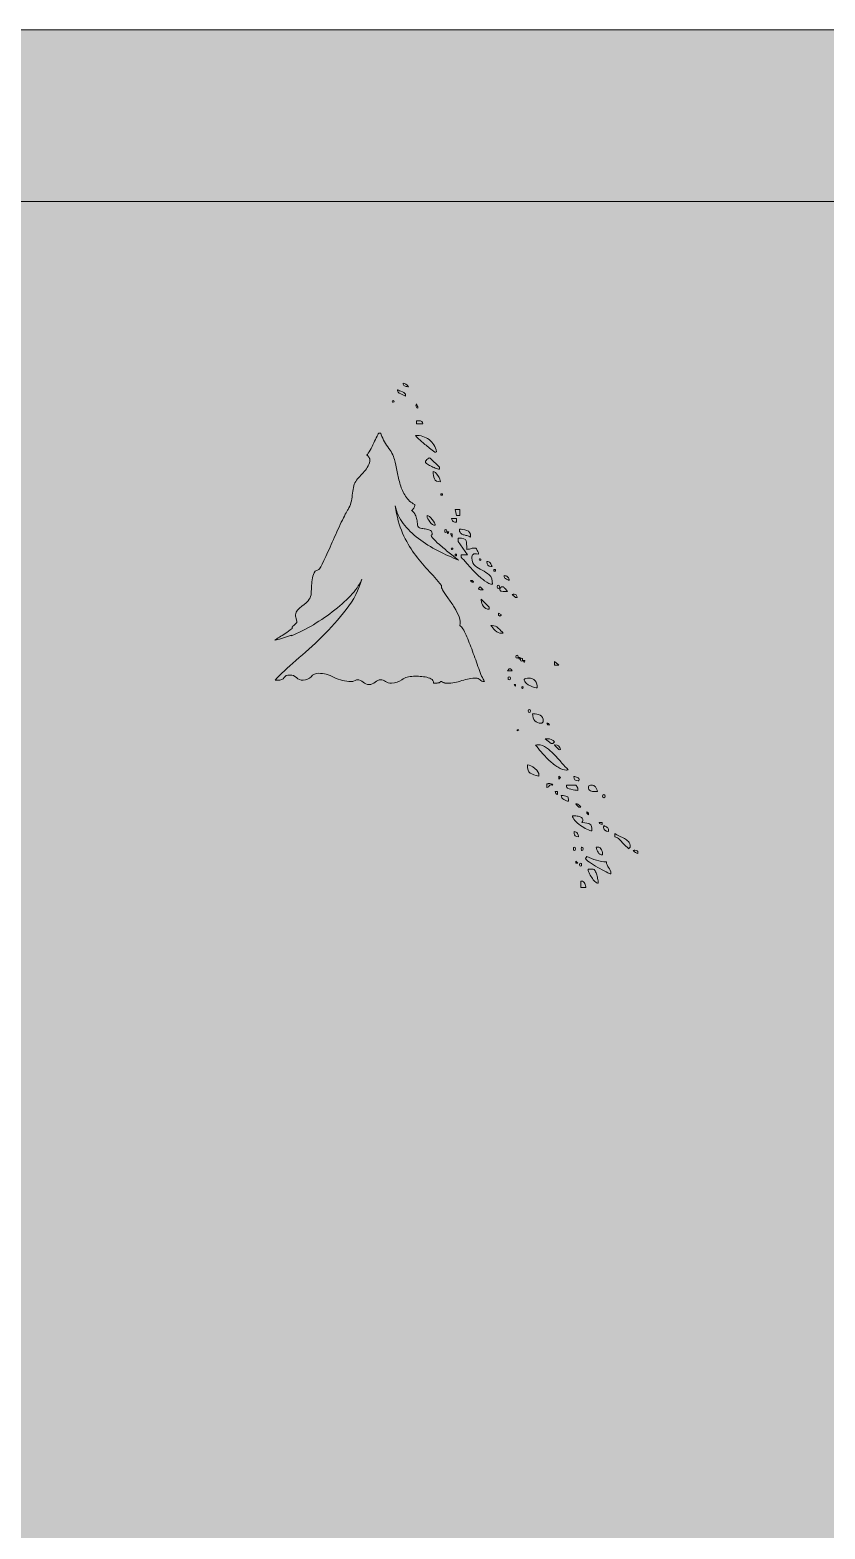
# Model space of a CAD drawing. Extents: x 885 to 2116, y -2379 to -620.
# Drawn here: x 1047.5 to 1210.2, y -926.8 to -620.2 of the extents above; entities that cross this region are included whole.
import ezdxf

# ---------------------------------------------------------------- set-up
doc = ezdxf.new("R2010")
doc.units = 0
doc.header["$MEASUREMENT"] = 0
doc.layers.add('Layer 1', color=7, linetype='Continuous')

# ---------------------------------------------------------------- blocks, each defined once
blk = doc.blocks.new('block 4')
at = {"layer": 'Layer 1', "true_color": 0x2e3543}
h = blk.add_hatch(color=159, dxfattribs=at)
h.dxf.hatch_style = 2
h.paths.add_polyline_path([(2116.11, -2379.24), (884.79, -2379.24), (884.79, -620.21), (2116.11, -620.21)])
at = {"layer": 'Layer 1', "lineweight": 0}
blk.add_lwpolyline([(2116.11, -2379.24), (884.79, -2379.24), (884.79, -620.21), (2116.11, -620.21), (2116.11, -2379.24)], dxfattribs=at)
blk = doc.blocks.new('block 3')
at = {"layer": 'Layer 1'}
blk.add_blockref('block 4', (0, 0), dxfattribs=at)
blk = doc.blocks.new('block 5')
at = {"layer": 'Layer 1', "lineweight": 0}
for points in [[(1131.57, -715.35), (1131.57, -715.09), (1131.92, -715.09), (1131.92, -715.35), (1131.57, -715.35)], [(1135.44, -719.49), (1134.74, -719.49), (1134.47, -718.26), (1135.44, -718.26), (1135.44, -719.49)], [(1133.86, -723.28), (1133.86, -723.98), (1133.5, -723.28), (1133.86, -723.28)], [(1134.74, -727.41), (1134.74, -727.76), (1134.47, -727.76), (1134.47, -727.41), (1134.74, -727.41)], [(1142.39, -730.93), (1142.39, -730.58), (1142.75, -730.58), (1142.75, -730.93), (1142.39, -730.93)], [(1146.8, -754.08), (1146.8, -754.43), (1146.53, -754.08), (1146.8, -754.08)], [(1147.5, -763.32), (1147.15, -763.59), (1147.15, -763.32), (1147.5, -763.32)], [(1156.04, -773.09), (1155.68, -773.44), (1155.68, -772.83), (1156.04, -773.09)], [(1159.56, -790.61), (1159.21, -790.61), (1159.21, -790.25), (1159.56, -790.61)]]:
    blk.add_lwpolyline(points, dxfattribs=at)
for points, knots in [([(2085.86, -929.01), (2085.63, -928.87), (2085.41, -928.75), (2085.18, -928.61), (2085.18, -928.61), (2085.18, -716.49), (2085.18, -716.49), (2085.18, -682.75), (2057.73, -655.31), (2024, -655.31), (2024, -655.31), (976.9, -655.31), (976.9, -655.31), (943.16, -655.31), (915.72, -682.75), (915.72, -716.49), (915.72, -716.49), (915.72, -928.61), (915.72, -928.61), (915.49, -928.75), (915.27, -928.87), (915.04, -929.01), (915.04, -929.01), (915.28, -929.05), (915.72, -929.14), (915.72, -929.14), (915.72, -2282.96), (915.72, -2282.96), (915.72, -2316.7), (943.16, -2344.14), (976.9, -2344.14), (976.9, -2344.14), (2024, -2344.14), (2024, -2344.14), (2057.73, -2344.14), (2085.18, -2316.7), (2085.18, -2282.96), (2085.18, -2282.96), (2085.18, -929.14), (2085.18, -929.14), (2085.62, -929.05), (2085.86, -929.01), (2085.86, -929.01)], [0, 0, 0, 0, 1, 1, 1, 2, 2, 2, 3, 3, 3, 4, 4, 4, 5, 5, 5, 6, 6, 6, 7, 7, 7, 8, 8, 8, 9, 9, 9, 10, 10, 10, 11, 11, 11, 12, 12, 12, 13, 13, 13, 14, 14, 14, 14]), ([(1123.82, -692.47), (1124.23, -692.47), (1124.61, -692.7), (1124.97, -693.17), (1124.97, -693.17), (1124.79, -693.17), (1124.79, -693.17), (1124.56, -693.17), (1124.34, -693.11), (1124.13, -693), (1123.93, -692.88), (1123.82, -692.7), (1123.82, -692.47)], [0, 0, 0, 0, 1, 1, 1, 2, 2, 2, 3, 3, 3, 4, 4, 4, 4]), ([(1121.62, -696.21), (1121.62, -696.06), (1121.68, -695.99), (1121.8, -695.99), (1122.03, -696.11), (1122.03, -696.22), (1121.8, -696.34), (1121.68, -696.4), (1121.62, -696.35), (1121.62, -696.21)], [0, 0, 0, 0, 1, 1, 1, 2, 2, 2, 3, 3, 3, 3]), ([(1124.35, -694.93), (1124.35, -694.93), (1124.35, -695.11), (1124.35, -695.11), (1124.12, -694.99), (1123.78, -694.83), (1123.34, -694.63), (1122.9, -694.42), (1122.68, -694.2), (1122.68, -693.96), (1122.68, -693.96), (1122.68, -693.87), (1122.68, -693.87), (1122.68, -693.82), (1122.71, -693.79), (1122.77, -693.79), (1122.94, -693.91), (1123.25, -694.05), (1123.69, -694.23), (1124.13, -694.4), (1124.35, -694.64), (1124.35, -694.93)], [0, 0, 0, 0, 1, 1, 1, 2, 2, 2, 3, 3, 3, 4, 4, 4, 5, 5, 5, 6, 6, 6, 7, 7, 7, 7]), ([(1126.82, -697.57), (1126.58, -697.51), (1126.46, -697.31), (1126.46, -696.96), (1126.46, -696.96), (1126.55, -696.69), (1126.55, -696.69), (1126.55, -696.75), (1126.6, -696.85), (1126.68, -697), (1126.77, -697.15), (1126.82, -697.25), (1126.82, -697.31), (1126.82, -697.31), (1126.82, -697.57), (1126.82, -697.57)], [0, 0, 0, 0, 1, 1, 1, 2, 2, 2, 3, 3, 3, 4, 4, 4, 5, 5, 5, 5]), ([(1126.55, -700.74), (1126.55, -700.74), (1126.55, -700.12), (1126.55, -700.12), (1126.55, -700.12), (1126.99, -700.12), (1126.99, -700.12), (1127.58, -700.12), (1127.87, -700.33), (1127.87, -700.74), (1127.87, -700.74), (1126.55, -700.74), (1126.55, -700.74)], [0, 0, 0, 0, 1, 1, 1, 2, 2, 2, 3, 3, 3, 4, 4, 4, 4]), ([(1133.28, -727.15), (1134.02, -727.73), (1134.65, -728.23), (1135.18, -728.64), (1133.83, -728.11), (1132.43, -727.48), (1131, -726.75), (1129.56, -726.02), (1128.22, -725.18), (1126.99, -724.24), (1125.76, -723.3), (1124.72, -722.28), (1123.87, -721.16), (1123.01, -720.05), (1122.47, -718.84), (1122.24, -717.55), (1122.53, -719.72), (1123.03, -721.59), (1123.73, -723.14), (1124.44, -724.7), (1125.23, -726.08), (1126.11, -727.28), (1126.99, -728.48), (1127.91, -729.6), (1128.88, -730.62), (1129.85, -731.65), (1130.78, -732.72), (1131.66, -733.84), (1131.66, -734.19), (1131.74, -734.48), (1131.92, -734.71), (1132.15, -735.19), (1132.51, -735.73), (1132.98, -736.34), (1133.45, -736.96), (1133.88, -737.61), (1134.3, -738.28), (1134.71, -738.95), (1135.05, -739.62), (1135.31, -740.26), (1135.57, -740.91), (1135.62, -741.49), (1135.44, -742.02), (1135.85, -742.32), (1136.28, -742.96), (1136.72, -743.96), (1137.16, -744.95), (1137.6, -746.05), (1138.04, -747.26), (1138.48, -748.46), (1138.9, -749.65), (1139.31, -750.82), (1139.72, -752), (1140.11, -752.88), (1140.46, -753.46), (1140.46, -753.46), (1140.37, -753.46), (1140.37, -753.46), (1140.08, -753.46), (1139.81, -753.35), (1139.58, -753.11), (1139.34, -752.88), (1139.08, -752.76), (1138.79, -752.76), (1137.85, -752.76), (1136.88, -752.94), (1135.88, -753.29), (1134.88, -753.64), (1133.88, -753.81), (1132.89, -753.81), (1132.89, -753.81), (1132.54, -753.81), (1132.54, -753.81), (1132.42, -753.81), (1132.33, -753.79), (1132.27, -753.73), (1132.21, -753.73), (1132.1, -753.68), (1131.92, -753.6), (1131.74, -753.51), (1131.63, -753.46), (1131.57, -753.46), (1131.51, -753.52), (1131.42, -753.58), (1131.3, -753.64), (1131.24, -753.7), (1131.16, -753.73), (1131.04, -753.73), (1131.04, -753.73), (1130.95, -753.73), (1130.95, -753.73), (1130.89, -753.79), (1130.76, -753.81), (1130.56, -753.81), (1130.35, -753.81), (1130.19, -753.81), (1130.07, -753.81), (1130.07, -753.41), (1129.89, -753.11), (1129.54, -752.94), (1129.19, -752.76), (1128.8, -752.63), (1128.36, -752.54), (1127.91, -752.45), (1127.46, -752.41), (1126.99, -752.41), (1126.52, -752.41), (1126.17, -752.41), (1125.94, -752.41), (1125, -752.41), (1124.22, -752.64), (1123.6, -753.11), (1122.99, -753.58), (1122.27, -753.81), (1121.44, -753.81), (1120.98, -753.81), (1120.58, -753.7), (1120.26, -753.46), (1119.94, -753.23), (1119.6, -753.11), (1119.25, -753.11), (1118.83, -753.11), (1118.45, -753.27), (1118.1, -753.6), (1117.75, -753.92), (1117.34, -754.08), (1116.87, -754.08), (1116.4, -754.08), (1115.99, -753.92), (1115.64, -753.6), (1115.28, -753.27), (1114.9, -753.11), (1114.49, -753.11), (1114.43, -753.11), (1114.27, -753.17), (1114.01, -753.29), (1113.74, -753.41), (1113.58, -753.46), (1113.52, -753.46), (1113.52, -753.46), (1113.17, -753.46), (1113.17, -753.46), (1112, -753.46), (1110.85, -753.19), (1109.74, -752.63), (1108.62, -752.07), (1107.57, -751.79), (1106.57, -751.79), (1105.92, -751.79), (1105.4, -752.03), (1104.99, -752.5), (1104.58, -752.96), (1104.05, -753.2), (1103.4, -753.2), (1102.82, -753.2), (1102.35, -753.02), (1101.99, -752.67), (1101.64, -752.32), (1101.2, -752.14), (1100.67, -752.14), (1100.09, -752.14), (1099.69, -752.32), (1099.49, -752.67), (1099.28, -753.02), (1098.83, -753.2), (1098.12, -753.2), (1098.12, -753.2), (1097.68, -753.2), (1097.68, -753.2), (1098.74, -751.97), (1100.15, -750.62), (1101.91, -749.15), (1103.67, -747.68), (1105.44, -746.07), (1107.23, -744.31), (1109.02, -742.55), (1110.68, -740.69), (1112.2, -738.72), (1113.73, -736.76), (1114.79, -734.69), (1115.37, -732.52), (1115.08, -733.4), (1114.43, -734.39), (1113.44, -735.51), (1112.44, -736.62), (1111.25, -737.72), (1109.87, -738.81), (1108.49, -739.9), (1107.03, -740.91), (1105.47, -741.85), (1103.92, -742.78), (1102.4, -743.55), (1100.94, -744.13), (1100.94, -744.13), (1101.03, -743.96), (1101.03, -743.96), (1101.03, -743.96), (1098.56, -744.84), (1098.56, -744.84), (1098.56, -744.84), (1097.59, -745.01), (1097.59, -745.01), (1097.83, -744.84), (1098.13, -744.63), (1098.52, -744.4), (1098.9, -744.16), (1099.29, -743.91), (1099.71, -743.65), (1100.11, -743.38), (1100.59, -743.05), (1101.11, -742.64), (1101.11, -742.64), (1101.11, -742.37), (1101.11, -742.37), (1101.17, -742.26), (1101.35, -742.08), (1101.64, -741.85), (1101.94, -741.61), (1102.08, -741.47), (1102.08, -741.41), (1102.14, -741.29), (1102.1, -741.03), (1101.95, -740.61), (1101.8, -740.2), (1101.76, -739.94), (1101.82, -739.82), (1101.94, -739.12), (1102.36, -738.53), (1103.09, -738.06), (1103.83, -737.59), (1104.34, -737.12), (1104.64, -736.65), (1104.87, -736.3), (1105, -735.87), (1105.03, -735.38), (1105.06, -734.88), (1105.09, -734.37), (1105.12, -733.84), (1105.15, -733.31), (1105.21, -732.8), (1105.29, -732.29), (1105.38, -731.8), (1105.57, -731.34), (1105.87, -730.93), (1105.87, -730.93), (1106.57, -730.58), (1106.57, -730.58), (1106.75, -730.46), (1107.1, -729.85), (1107.63, -728.73), (1108.16, -727.62), (1108.73, -726.35), (1109.34, -724.95), (1109.96, -723.54), (1110.58, -722.19), (1111.19, -720.9), (1111.81, -719.61), (1112.26, -718.73), (1112.56, -718.26), (1112.85, -717.85), (1113.05, -717.39), (1113.17, -716.89), (1113.29, -716.39), (1113.38, -715.88), (1113.44, -715.35), (1113.49, -714.82), (1113.57, -714.31), (1113.66, -713.81), (1113.74, -713.31), (1113.91, -712.89), (1114.14, -712.53), (1114.37, -712.19), (1114.65, -711.85), (1114.98, -711.52), (1115.3, -711.2), (1115.61, -710.86), (1115.9, -710.51), (1116.19, -710.16), (1116.46, -709.78), (1116.69, -709.37), (1116.93, -708.96), (1117.04, -708.52), (1117.04, -708.05), (1117.04, -707.93), (1116.96, -707.75), (1116.78, -707.52), (1116.61, -707.29), (1116.46, -707.17), (1116.34, -707.17), (1116.58, -706.99), (1116.82, -706.65), (1117.09, -706.15), (1117.35, -705.66), (1117.6, -705.16), (1117.84, -704.66), (1118.07, -704.16), (1118.29, -703.7), (1118.5, -703.29), (1118.7, -702.88), (1118.83, -702.68), (1118.89, -702.68), (1118.89, -702.68), (1119.25, -702.68), (1119.25, -702.68), (1119.54, -703.62), (1120.02, -704.54), (1120.7, -705.45), (1121.37, -706.36), (1121.83, -707.23), (1122.06, -708.05), (1122.24, -708.81), (1122.41, -709.65), (1122.59, -710.55), (1122.77, -711.47), (1122.99, -712.35), (1123.25, -713.2), (1123.51, -714.05), (1123.88, -714.84), (1124.35, -715.57), (1124.82, -716.3), (1125.44, -716.88), (1126.2, -717.29), (1126.2, -717.29), (1126.2, -717.47), (1126.2, -717.47), (1126.2, -717.64), (1126.14, -717.83), (1126.02, -718.04), (1125.9, -718.24), (1125.76, -718.4), (1125.58, -718.52), (1125.82, -718.64), (1126.02, -718.84), (1126.2, -719.14), (1126.37, -719.43), (1126.51, -719.75), (1126.6, -720.1), (1126.68, -720.46), (1126.74, -720.79), (1126.77, -721.12), (1126.8, -721.44), (1126.82, -721.63), (1126.82, -721.69), (1127.05, -721.98), (1127.33, -722.15), (1127.65, -722.17), (1127.97, -722.2), (1128.3, -722.25), (1128.62, -722.3), (1128.94, -722.36), (1129.22, -722.47), (1129.46, -722.61), (1129.69, -722.76), (1129.81, -723.04), (1129.81, -723.45), (1129.51, -723.45), (1129.53, -723.66), (1129.85, -724.07), (1130.17, -724.48), (1130.64, -724.95), (1131.26, -725.47), (1131.88, -726), (1132.55, -726.56), (1133.28, -727.15)], [0, 0, 0, 0, 1, 1, 1, 2, 2, 2, 3, 3, 3, 4, 4, 4, 5, 5, 5, 6, 6, 6, 7, 7, 7, 8, 8, 8, 9, 9, 9, 10, 10, 10, 11, 11, 11, 12, 12, 12, 13, 13, 13, 14, 14, 14, 15, 15, 15, 16, 16, 16, 17, 17, 17, 18, 18, 18, 19, 19, 19, 20, 20, 20, 21, 21, 21, 22, 22, 22, 23, 23, 23, 24, 24, 24, 25, 25, 25, 26, 26, 26, 27, 27, 27, 28, 28, 28, 29, 29, 29, 30, 30, 30, 31, 31, 31, 32, 32, 32, 33, 33, 33, 34, 34, 34, 35, 35, 35, 36, 36, 36, 37, 37, 37, 38, 38, 38, 39, 39, 39, 40, 40, 40, 41, 41, 41, 42, 42, 42, 43, 43, 43, 44, 44, 44, 45, 45, 45, 46, 46, 46, 47, 47, 47, 48, 48, 48, 49, 49, 49, 50, 50, 50, 51, 51, 51, 52, 52, 52, 53, 53, 53, 54, 54, 54, 55, 55, 55, 56, 56, 56, 57, 57, 57, 58, 58, 58, 59, 59, 59, 60, 60, 60, 61, 61, 61, 62, 62, 62, 63, 63, 63, 64, 64, 64, 65, 65, 65, 66, 66, 66, 67, 67, 67, 68, 68, 68, 69, 69, 69, 70, 70, 70, 71, 71, 71, 72, 72, 72, 73, 73, 73, 74, 74, 74, 75, 75, 75, 76, 76, 76, 77, 77, 77, 78, 78, 78, 79, 79, 79, 80, 80, 80, 81, 81, 81, 82, 82, 82, 83, 83, 83, 84, 84, 84, 85, 85, 85, 86, 86, 86, 87, 87, 87, 88, 88, 88, 89, 89, 89, 90, 90, 90, 91, 91, 91, 92, 92, 92, 93, 93, 93, 94, 94, 94, 95, 95, 95, 96, 96, 96, 97, 97, 97, 98, 98, 98, 99, 99, 99, 100, 100, 100, 101, 101, 101, 102, 102, 102, 103, 103, 103, 104, 104, 104, 105, 105, 105, 106, 106, 106, 107, 107, 107, 108, 108, 108, 109, 109, 109, 110, 110, 110, 111, 111, 111, 112, 112, 112, 113, 113, 113, 114, 114, 114, 115, 115, 115, 116, 116, 116, 117, 117, 117, 118, 118, 118, 119, 119, 119, 120, 120, 120, 121, 121, 121, 121]), ([(1130.34, -706.55), (1129.57, -705.97), (1128.9, -705.44), (1128.31, -704.97), (1127.84, -704.56), (1127.4, -704.17), (1126.99, -703.82), (1126.58, -703.47), (1126.37, -703.24), (1126.37, -703.12), (1127.43, -703.12), (1128.36, -703.41), (1129.15, -704), (1129.94, -704.59), (1130.45, -705.41), (1130.69, -706.46), (1130.63, -706.52), (1130.51, -706.55), (1130.34, -706.55)], [0, 0, 0, 0, 1, 1, 1, 2, 2, 2, 3, 3, 3, 4, 4, 4, 5, 5, 5, 6, 6, 6, 6]), ([(1131.3, -710.07), (1131.19, -710.07), (1130.97, -710.01), (1130.64, -709.9), (1130.32, -709.78), (1130, -709.65), (1129.68, -709.5), (1129.35, -709.35), (1129.06, -709.19), (1128.8, -709.01), (1128.53, -708.84), (1128.4, -708.69), (1128.4, -708.58), (1128.4, -708.58), (1128.4, -708.4), (1128.4, -708.4), (1128.46, -708.34), (1128.56, -708.24), (1128.71, -708.09), (1128.85, -707.94), (1128.99, -707.84), (1129.1, -707.78), (1129.1, -707.78), (1129.19, -707.69), (1129.19, -707.69), (1129.19, -707.69), (1129.37, -707.78), (1129.37, -707.78), (1129.37, -707.78), (1131.3, -709.63), (1131.3, -709.63), (1131.3, -709.63), (1131.3, -710.07), (1131.3, -710.07)], [0, 0, 0, 0, 1, 1, 1, 2, 2, 2, 3, 3, 3, 4, 4, 4, 5, 5, 5, 6, 6, 6, 7, 7, 7, 8, 8, 8, 9, 9, 9, 10, 10, 10, 11, 11, 11, 11]), ([(1130.25, -712.01), (1130.07, -711.6), (1129.98, -711.1), (1129.98, -710.51), (1130.28, -710.51), (1130.6, -710.79), (1130.95, -711.35), (1131.3, -711.91), (1131.48, -712.33), (1131.48, -712.62), (1130.83, -712.62), (1130.42, -712.42), (1130.25, -712.01)], [0, 0, 0, 0, 1, 1, 1, 2, 2, 2, 3, 3, 3, 4, 4, 4, 4]), ([(1128.75, -719.67), (1128.75, -719.67), (1128.75, -719.49), (1128.75, -719.49), (1129.05, -719.55), (1129.4, -719.83), (1129.81, -720.33), (1130.22, -720.82), (1130.42, -721.22), (1130.42, -721.51), (1130.07, -721.51), (1129.7, -721.28), (1129.32, -720.81), (1128.94, -720.34), (1128.75, -719.96), (1128.75, -719.67)], [0, 0, 0, 0, 1, 1, 1, 2, 2, 2, 3, 3, 3, 4, 4, 4, 5, 5, 5, 5]), ([(1134.74, -720.1), (1134.74, -720.1), (1134.74, -720.9), (1134.74, -720.9), (1134.5, -720.9), (1134.28, -720.84), (1134.08, -720.72), (1133.87, -720.6), (1133.77, -720.4), (1133.77, -720.1), (1133.77, -720.1), (1134.74, -720.1), (1134.74, -720.1)], [0, 0, 0, 0, 1, 1, 1, 2, 2, 2, 3, 3, 3, 4, 4, 4, 4]), ([(1132.36, -722.7), (1132.36, -722.5), (1132.42, -722.39), (1132.54, -722.39), (1132.71, -722.39), (1132.8, -722.5), (1132.8, -722.7), (1132.8, -722.91), (1132.71, -723.01), (1132.54, -723.01), (1132.42, -723.01), (1132.36, -722.91), (1132.36, -722.7)], [0, 0, 0, 0, 1, 1, 1, 2, 2, 2, 3, 3, 3, 4, 4, 4, 4]), ([(1132.89, -723.01), (1132.83, -722.89), (1132.87, -722.83), (1133.02, -722.83), (1133.17, -722.83), (1133.21, -722.89), (1133.15, -723.01), (1133.15, -723.13), (1133.11, -723.19), (1133.02, -723.19), (1132.93, -723.19), (1132.89, -723.13), (1132.89, -723.01)], [0, 0, 0, 0, 1, 1, 1, 2, 2, 2, 3, 3, 3, 4, 4, 4, 4]), ([(1137.64, -723.98), (1137.41, -723.8), (1137.16, -723.68), (1136.89, -723.62), (1136.63, -723.57), (1136.38, -723.51), (1136.15, -723.45), (1135.91, -723.39), (1135.72, -723.28), (1135.57, -723.1), (1135.43, -722.92), (1135.35, -722.66), (1135.35, -722.3), (1135.82, -722.3), (1136.32, -722.39), (1136.85, -722.57), (1137.38, -722.75), (1137.64, -723.15), (1137.64, -723.8), (1137.64, -723.8), (1137.64, -723.98), (1137.64, -723.98)], [0, 0, 0, 0, 1, 1, 1, 2, 2, 2, 3, 3, 3, 4, 4, 4, 5, 5, 5, 6, 6, 6, 7, 7, 7, 7]), ([(1134.03, -726.31), (1134.03, -726.4), (1133.97, -726.44), (1133.86, -726.44), (1133.74, -726.5), (1133.68, -726.46), (1133.68, -726.31), (1133.68, -726.16), (1133.74, -726.12), (1133.86, -726.18), (1133.97, -726.18), (1134.03, -726.22), (1134.03, -726.31)], [0, 0, 0, 0, 1, 1, 1, 2, 2, 2, 3, 3, 3, 4, 4, 4, 4]), ([(1138.57, -729.83), (1139, -730.15), (1139.49, -730.45), (1140.02, -730.71), (1140.55, -730.98), (1141.03, -731.3), (1141.47, -731.68), (1141.91, -732.06), (1142.13, -732.69), (1142.13, -733.57), (1141.66, -733.57), (1141.12, -733.34), (1140.5, -732.87), (1139.89, -732.4), (1139.27, -731.85), (1138.65, -731.24), (1138.04, -730.62), (1137.46, -730.01), (1136.94, -729.39), (1136.41, -728.77), (1136, -728.32), (1135.7, -728.03), (1135.7, -728.03), (1135.7, -727.59), (1135.7, -727.59), (1135.7, -727.59), (1137.03, -727.59), (1137.03, -727.59), (1137.03, -727.59), (1135.09, -724.86), (1135.09, -724.86), (1135.09, -724.86), (1135.09, -724.15), (1135.09, -724.15), (1136.09, -724.15), (1136.63, -724.33), (1136.72, -724.68), (1136.8, -725.04), (1136.85, -725.62), (1136.85, -726.44), (1137.14, -726.44), (1137.39, -726.4), (1137.6, -726.31), (1137.8, -726.22), (1138.05, -726.18), (1138.35, -726.18), (1138.64, -726.18), (1138.81, -726.24), (1138.87, -726.35), (1138.93, -726.47), (1139.05, -726.74), (1139.23, -727.15), (1139.23, -727.15), (1139.23, -727.41), (1139.23, -727.41), (1138.7, -727.29), (1138.35, -727.31), (1138.17, -727.46), (1137.99, -727.6), (1137.91, -727.85), (1137.91, -728.2), (1137.91, -728.96), (1138.12, -729.51), (1138.57, -729.83)], [0, 0, 0, 0, 1, 1, 1, 2, 2, 2, 3, 3, 3, 4, 4, 4, 5, 5, 5, 6, 6, 6, 7, 7, 7, 8, 8, 8, 9, 9, 9, 10, 10, 10, 11, 11, 11, 12, 12, 12, 13, 13, 13, 14, 14, 14, 15, 15, 15, 16, 16, 16, 17, 17, 17, 18, 18, 18, 19, 19, 19, 20, 20, 20, 21, 21, 21, 21]), ([(1139.4, -728.51), (1139.4, -728.36), (1139.46, -728.32), (1139.58, -728.38), (1139.81, -728.5), (1139.81, -728.62), (1139.58, -728.73), (1139.46, -728.73), (1139.4, -728.66), (1139.4, -728.51)], [0, 0, 0, 0, 1, 1, 1, 2, 2, 2, 3, 3, 3, 3]), ([(1140.98, -728.91), (1141.28, -728.91), (1141.5, -729.01), (1141.65, -729.22), (1141.79, -729.42), (1141.92, -729.67), (1142.04, -729.96), (1142.04, -729.96), (1141.78, -729.96), (1141.78, -729.96), (1141.25, -729.96), (1140.98, -729.61), (1140.98, -728.91)], [0, 0, 0, 0, 1, 1, 1, 2, 2, 2, 3, 3, 3, 4, 4, 4, 4]), ([(1138.26, -733.13), (1138.26, -733.13), (1137.99, -733.13), (1137.99, -733.13), (1137.76, -733.13), (1137.64, -733.01), (1137.64, -732.78), (1137.64, -732.78), (1137.99, -732.78), (1137.99, -732.78), (1137.99, -732.84), (1138.04, -732.9), (1138.12, -732.95), (1138.21, -733.01), (1138.26, -733.07), (1138.26, -733.13)], [0, 0, 0, 0, 1, 1, 1, 2, 2, 2, 3, 3, 3, 4, 4, 4, 5, 5, 5, 5]), ([(1145.56, -732.78), (1145.27, -732.66), (1145.02, -732.54), (1144.81, -732.43), (1144.61, -732.31), (1144.51, -732.1), (1144.51, -731.81), (1144.8, -731.81), (1145.02, -731.89), (1145.17, -732.03), (1145.31, -732.18), (1145.44, -732.34), (1145.56, -732.52), (1145.56, -732.52), (1145.56, -732.78), (1145.56, -732.78)], [0, 0, 0, 0, 1, 1, 1, 2, 2, 2, 3, 3, 3, 4, 4, 4, 5, 5, 5, 5]), ([(1139.23, -734.45), (1139.23, -734.45), (1139.58, -734.1), (1139.58, -734.1), (1139.58, -734.1), (1140.19, -734.71), (1140.19, -734.71), (1140.19, -734.71), (1139.84, -734.71), (1139.84, -734.71), (1139.49, -734.71), (1139.28, -734.63), (1139.23, -734.45)], [0, 0, 0, 0, 1, 1, 1, 2, 2, 2, 3, 3, 3, 4, 4, 4, 4]), ([(1143.36, -734.45), (1143.19, -734.45), (1143.1, -734.33), (1143.1, -734.1), (1143.1, -733.86), (1143.19, -733.75), (1143.36, -733.75), (1143.48, -733.75), (1143.54, -733.86), (1143.54, -734.1), (1143.54, -734.33), (1143.48, -734.45), (1143.36, -734.45)], [0, 0, 0, 0, 1, 1, 1, 2, 2, 2, 3, 3, 3, 4, 4, 4, 4]), ([(1144.77, -734.54), (1145, -734.77), (1145.15, -734.95), (1145.21, -735.07), (1145.21, -735.07), (1144.59, -735.07), (1144.59, -735.07), (1144.42, -735.07), (1144.21, -735.05), (1143.98, -735.02), (1143.74, -735), (1143.63, -734.83), (1143.63, -734.54), (1143.63, -734.54), (1143.63, -734.45), (1143.63, -734.45), (1143.68, -734.39), (1143.74, -734.32), (1143.8, -734.23), (1143.86, -734.14), (1143.92, -734.1), (1143.98, -734.1), (1143.98, -734.1), (1144.33, -734.1), (1144.33, -734.1), (1144.39, -734.16), (1144.54, -734.31), (1144.77, -734.54)], [0, 0, 0, 0, 1, 1, 1, 2, 2, 2, 3, 3, 3, 4, 4, 4, 5, 5, 5, 6, 6, 6, 7, 7, 7, 8, 8, 8, 9, 9, 9, 9]), ([(1146.8, -736.3), (1146.8, -736.3), (1146.18, -735.68), (1146.18, -735.68), (1146.24, -735.68), (1146.3, -735.67), (1146.36, -735.64), (1146.41, -735.61), (1146.47, -735.6), (1146.53, -735.6), (1146.94, -735.6), (1147.15, -735.83), (1147.15, -736.3), (1147.15, -736.3), (1146.8, -736.3), (1146.8, -736.3)], [0, 0, 0, 0, 1, 1, 1, 2, 2, 2, 3, 3, 3, 4, 4, 4, 5, 5, 5, 5]), ([(1139.84, -736.65), (1139.84, -736.65), (1141.43, -738.24), (1141.43, -738.24), (1141.43, -738.24), (1141.43, -738.68), (1141.43, -738.68), (1140.96, -738.68), (1140.57, -738.49), (1140.28, -738.1), (1139.99, -737.72), (1139.84, -737.3), (1139.84, -736.83), (1139.84, -736.83), (1139.84, -736.65), (1139.84, -736.65)], [0, 0, 0, 0, 1, 1, 1, 2, 2, 2, 3, 3, 3, 4, 4, 4, 5, 5, 5, 5]), ([(1143.98, -739.82), (1143.98, -739.82), (1143.63, -740.09), (1143.63, -740.09), (1143.57, -740.09), (1143.51, -740.05), (1143.45, -740), (1143.39, -739.94), (1143.36, -739.88), (1143.36, -739.82), (1143.36, -739.82), (1143.36, -739.47), (1143.36, -739.47), (1143.36, -739.47), (1143.98, -739.82), (1143.98, -739.82)], [0, 0, 0, 0, 1, 1, 1, 2, 2, 2, 3, 3, 3, 4, 4, 4, 5, 5, 5, 5]), ([(1143.32, -742.55), (1143.7, -742.9), (1144.04, -743.25), (1144.33, -743.61), (1144.33, -743.61), (1143.98, -743.61), (1143.98, -743.61), (1143.51, -743.61), (1143.08, -743.42), (1142.7, -743.03), (1142.32, -742.65), (1142.01, -742.32), (1141.78, -742.02), (1141.78, -742.02), (1142.04, -742.02), (1142.04, -742.02), (1142.51, -742.02), (1142.94, -742.2), (1143.32, -742.55)], [0, 0, 0, 0, 1, 1, 1, 2, 2, 2, 3, 3, 3, 4, 4, 4, 5, 5, 5, 6, 6, 6, 6]), ([(1147.15, -748.71), (1146.97, -748.71), (1146.88, -748.61), (1146.88, -748.4), (1146.88, -748.2), (1146.97, -748.09), (1147.15, -748.09), (1147.32, -748.09), (1147.41, -748.2), (1147.41, -748.4), (1147.41, -748.61), (1147.32, -748.71), (1147.15, -748.71)], [0, 0, 0, 0, 1, 1, 1, 2, 2, 2, 3, 3, 3, 4, 4, 4, 4]), ([(1145.21, -751.26), (1145.27, -751.2), (1145.33, -751.13), (1145.39, -751.04), (1145.44, -750.95), (1145.5, -750.91), (1145.56, -750.91), (1145.56, -750.91), (1145.91, -750.91), (1145.91, -750.91), (1145.91, -750.97), (1145.94, -751.03), (1146, -751.09), (1146, -751.09), (1146.18, -751.26), (1146.18, -751.26), (1146.18, -751.26), (1145.21, -751.26), (1145.21, -751.26)], [0, 0, 0, 0, 1, 1, 1, 2, 2, 2, 3, 3, 3, 4, 4, 4, 5, 5, 5, 6, 6, 6, 6]), ([(1147.5, -748.71), (1147.44, -748.59), (1147.48, -748.53), (1147.63, -748.53), (1147.78, -748.53), (1147.82, -748.59), (1147.76, -748.71), (1147.76, -748.83), (1147.72, -748.89), (1147.63, -748.89), (1147.54, -748.89), (1147.5, -748.83), (1147.5, -748.71)], [0, 0, 0, 0, 1, 1, 1, 2, 2, 2, 3, 3, 3, 4, 4, 4, 4]), ([(1148.12, -749.33), (1147.94, -749.33), (1147.85, -749.23), (1147.85, -749.02), (1147.85, -748.81), (1147.94, -748.71), (1148.12, -748.71), (1148.23, -748.71), (1148.29, -748.81), (1148.29, -749.02), (1148.29, -749.23), (1148.23, -749.33), (1148.12, -749.33)], [0, 0, 0, 0, 1, 1, 1, 2, 2, 2, 3, 3, 3, 4, 4, 4, 4]), ([(1148.6, -749.5), (1148.51, -749.5), (1148.44, -749.44), (1148.38, -749.33), (1148.38, -749.21), (1148.45, -749.15), (1148.6, -749.15), (1148.75, -749.15), (1148.79, -749.21), (1148.73, -749.33), (1148.73, -749.44), (1148.69, -749.5), (1148.6, -749.5)], [0, 0, 0, 0, 1, 1, 1, 2, 2, 2, 3, 3, 3, 4, 4, 4, 4]), ([(1154.8, -750.12), (1154.8, -750.12), (1154.8, -749.41), (1154.8, -749.41), (1155.45, -749.89), (1155.74, -750.12), (1155.68, -750.12), (1155.68, -750.12), (1154.8, -750.12), (1154.8, -750.12)], [0, 0, 0, 0, 1, 1, 1, 2, 2, 2, 3, 3, 3, 3]), ([(1145.83, -752.8), (1145.83, -753.01), (1145.74, -753.11), (1145.56, -753.11), (1145.39, -753.11), (1145.3, -753.01), (1145.3, -752.8), (1145.3, -752.6), (1145.39, -752.5), (1145.56, -752.5), (1145.74, -752.5), (1145.83, -752.6), (1145.83, -752.8)], [0, 0, 0, 0, 1, 1, 1, 2, 2, 2, 3, 3, 3, 4, 4, 4, 4]), ([(1149.88, -754.34), (1149.23, -754.05), (1148.85, -753.76), (1148.73, -753.46), (1148.55, -753.11), (1148.61, -752.91), (1148.91, -752.85), (1149.2, -752.79), (1149.41, -752.76), (1149.52, -752.76), (1150.11, -752.76), (1150.55, -752.95), (1150.84, -753.33), (1151.14, -753.71), (1151.28, -754.2), (1151.28, -754.79), (1150.99, -754.79), (1150.52, -754.64), (1149.88, -754.34)], [0, 0, 0, 0, 1, 1, 1, 2, 2, 2, 3, 3, 3, 4, 4, 4, 5, 5, 5, 6, 6, 6, 6]), ([(1148.38, -754.7), (1148.38, -754.81), (1148.33, -754.87), (1148.25, -754.87), (1148.16, -754.87), (1148.12, -754.81), (1148.12, -754.7), (1148.06, -754.58), (1148.1, -754.52), (1148.25, -754.52), (1148.39, -754.52), (1148.44, -754.58), (1148.38, -754.7)], [0, 0, 0, 0, 1, 1, 1, 2, 2, 2, 3, 3, 3, 4, 4, 4, 4]), ([(1149.43, -759.49), (1149.43, -759.29), (1149.52, -759.18), (1149.7, -759.18), (1149.82, -759.18), (1149.88, -759.29), (1149.88, -759.49), (1149.88, -759.7), (1149.82, -759.8), (1149.7, -759.8), (1149.52, -759.8), (1149.43, -759.7), (1149.43, -759.49)], [0, 0, 0, 0, 1, 1, 1, 2, 2, 2, 3, 3, 3, 4, 4, 4, 4]), ([(1152.52, -761.74), (1152.52, -761.74), (1152.25, -762), (1152.25, -762), (1152.25, -762), (1152.08, -762), (1152.08, -762), (1150.96, -762), (1150.37, -761.36), (1150.32, -760.07), (1150.32, -760.07), (1150.49, -760.07), (1150.49, -760.07), (1150.96, -760.07), (1151.42, -760.17), (1151.86, -760.37), (1152.3, -760.58), (1152.52, -760.98), (1152.52, -761.56), (1152.52, -761.56), (1152.52, -761.74), (1152.52, -761.74)], [0, 0, 0, 0, 1, 1, 1, 2, 2, 2, 3, 3, 3, 4, 4, 4, 5, 5, 5, 6, 6, 6, 7, 7, 7, 7]), ([(1153.22, -762), (1153.22, -762), (1153.48, -762), (1153.48, -762), (1153.54, -762), (1153.6, -762.04), (1153.66, -762.13), (1153.72, -762.22), (1153.78, -762.3), (1153.84, -762.35), (1153.84, -762.35), (1153.48, -762.35), (1153.48, -762.35), (1153.31, -762.18), (1153.22, -762.06), (1153.22, -762)], [0, 0, 0, 0, 1, 1, 1, 2, 2, 2, 3, 3, 3, 4, 4, 4, 5, 5, 5, 5]), ([(1153.18, -767.02), (1153.73, -767.43), (1154.28, -767.91), (1154.8, -768.47), (1155.33, -769.03), (1155.83, -769.59), (1156.3, -770.14), (1156.77, -770.7), (1157.21, -771.16), (1157.62, -771.51), (1157.56, -771.51), (1157.5, -771.52), (1157.45, -771.55), (1157.39, -771.58), (1157.33, -771.6), (1157.27, -771.6), (1156.74, -771.6), (1156.17, -771.41), (1155.55, -771.02), (1154.94, -770.64), (1154.33, -770.17), (1153.75, -769.61), (1153.16, -769.06), (1152.62, -768.49), (1152.12, -767.9), (1151.62, -767.31), (1151.22, -766.84), (1150.93, -766.49), (1150.99, -766.49), (1151.08, -766.48), (1151.2, -766.45), (1151.31, -766.42), (1151.4, -766.4), (1151.46, -766.4), (1152.05, -766.4), (1152.62, -766.61), (1153.18, -767.02)], [0, 0, 0, 0, 1, 1, 1, 2, 2, 2, 3, 3, 3, 4, 4, 4, 5, 5, 5, 6, 6, 6, 7, 7, 7, 8, 8, 8, 9, 9, 9, 10, 10, 10, 11, 11, 11, 12, 12, 12, 12]), ([(1153.31, -765.17), (1153.95, -765.17), (1154.45, -765.37), (1154.8, -765.79), (1154.75, -765.84), (1154.69, -765.92), (1154.63, -766.01), (1154.57, -766.09), (1154.51, -766.14), (1154.45, -766.14), (1154.45, -766.14), (1154.1, -766.14), (1154.1, -766.14), (1154.1, -766.14), (1152.87, -765.17), (1152.87, -765.17), (1152.87, -765.17), (1153.31, -765.17), (1153.31, -765.17)], [0, 0, 0, 0, 1, 1, 1, 2, 2, 2, 3, 3, 3, 4, 4, 4, 5, 5, 5, 6, 6, 6, 6]), ([(1154.89, -766.4), (1155.54, -766.4), (1155.92, -766.73), (1156.04, -767.37), (1156.04, -767.37), (1155.86, -767.46), (1155.86, -767.46), (1155.86, -767.46), (1155.68, -767.37), (1155.68, -767.37), (1155.68, -767.37), (1154.8, -766.49), (1154.8, -766.49), (1154.8, -766.49), (1154.89, -766.4), (1154.89, -766.4)], [0, 0, 0, 0, 1, 1, 1, 2, 2, 2, 3, 3, 3, 4, 4, 4, 5, 5, 5, 5]), ([(1150.8, -771.24), (1151.36, -771.71), (1151.64, -772.18), (1151.64, -772.65), (1151.64, -772.65), (1151.64, -772.83), (1151.64, -772.83), (1150.81, -772.65), (1150.21, -772.45), (1149.83, -772.21), (1149.45, -771.98), (1149.26, -771.42), (1149.26, -770.54), (1149.73, -770.54), (1150.24, -770.77), (1150.8, -771.24)], [0, 0, 0, 0, 1, 1, 1, 2, 2, 2, 3, 3, 3, 4, 4, 4, 5, 5, 5, 5]), ([(1154.45, -774.68), (1154.04, -774.56), (1153.81, -774.6), (1153.75, -774.81), (1153.69, -775.01), (1153.51, -775.12), (1153.22, -775.12), (1153.22, -775.12), (1153.22, -774.41), (1153.22, -774.41), (1153.22, -774.41), (1153.4, -774.41), (1153.4, -774.41), (1153.45, -774.41), (1153.5, -774.4), (1153.53, -774.37), (1153.56, -774.34), (1153.6, -774.32), (1153.66, -774.32), (1153.78, -774.32), (1153.92, -774.34), (1154.1, -774.37), (1154.28, -774.4), (1154.39, -774.5), (1154.45, -774.68)], [0, 0, 0, 0, 1, 1, 1, 2, 2, 2, 3, 3, 3, 4, 4, 4, 5, 5, 5, 6, 6, 6, 7, 7, 7, 8, 8, 8, 8]), ([(1159.21, -774.68), (1159.26, -774.79), (1159.32, -774.88), (1159.38, -774.94), (1159.38, -774.94), (1159.56, -775.29), (1159.56, -775.29), (1159.56, -775.29), (1159.56, -775.73), (1159.56, -775.73), (1159.26, -775.73), (1158.81, -775.66), (1158.19, -775.51), (1157.58, -775.37), (1157.27, -775.21), (1157.27, -775.03), (1157.27, -775.03), (1157.27, -774.68), (1157.27, -774.68), (1157.27, -774.68), (1159.21, -774.68), (1159.21, -774.68)], [0, 0, 0, 0, 1, 1, 1, 2, 2, 2, 3, 3, 3, 4, 4, 4, 5, 5, 5, 6, 6, 6, 7, 7, 7, 7]), ([(1159.65, -773.79), (1159.06, -773.79), (1158.77, -773.5), (1158.77, -772.92), (1159, -772.92), (1159.25, -772.98), (1159.51, -773.09), (1159.78, -773.21), (1159.88, -773.41), (1159.82, -773.71), (1159.82, -773.77), (1159.76, -773.79), (1159.65, -773.79)], [0, 0, 0, 0, 1, 1, 1, 2, 2, 2, 3, 3, 3, 4, 4, 4, 4]), ([(1162.99, -776), (1162.7, -776), (1162.42, -775.94), (1162.15, -775.82), (1161.89, -775.7), (1161.76, -775.44), (1161.76, -775.03), (1161.76, -774.85), (1161.83, -774.75), (1161.98, -774.72), (1162.12, -774.69), (1162.26, -774.68), (1162.37, -774.68), (1162.73, -774.68), (1162.99, -774.78), (1163.17, -774.98), (1163.34, -775.19), (1163.49, -775.53), (1163.61, -776), (1163.61, -776), (1162.99, -776), (1162.99, -776)], [0, 0, 0, 0, 1, 1, 1, 2, 2, 2, 3, 3, 3, 4, 4, 4, 5, 5, 5, 6, 6, 6, 7, 7, 7, 7]), ([(1155.42, -776), (1155.42, -776), (1155.42, -776.61), (1155.42, -776.61), (1155.13, -776.5), (1154.98, -776.29), (1154.98, -776), (1154.98, -776), (1155.42, -776), (1155.42, -776)], [0, 0, 0, 0, 1, 1, 1, 2, 2, 2, 3, 3, 3, 3]), ([(1157.71, -777.93), (1157.41, -777.93), (1157.09, -777.83), (1156.74, -777.62), (1156.39, -777.42), (1156.21, -777.14), (1156.21, -776.79), (1156.74, -776.79), (1157.12, -776.85), (1157.36, -776.97), (1157.59, -777.08), (1157.71, -777.4), (1157.71, -777.93)], [0, 0, 0, 0, 1, 1, 1, 2, 2, 2, 3, 3, 3, 4, 4, 4, 4]), ([(1159.82, -779.16), (1159.82, -779.16), (1159.21, -778.55), (1159.21, -778.55), (1159.21, -778.49), (1159.23, -778.46), (1159.29, -778.46), (1159.29, -778.46), (1159.38, -778.46), (1159.38, -778.46), (1159.38, -778.46), (1159.47, -778.46), (1159.47, -778.46), (1159.47, -778.46), (1159.56, -778.55), (1159.56, -778.55), (1159.62, -778.55), (1159.72, -778.62), (1159.87, -778.77), (1160.01, -778.92), (1160.11, -779.05), (1160.17, -779.16), (1160.17, -779.16), (1159.82, -779.16), (1159.82, -779.16)], [0, 0, 0, 0, 1, 1, 1, 2, 2, 2, 3, 3, 3, 4, 4, 4, 5, 5, 5, 6, 6, 6, 7, 7, 7, 8, 8, 8, 8]), ([(1164.93, -777.23), (1164.75, -777.23), (1164.66, -777.13), (1164.66, -776.92), (1164.66, -776.72), (1164.75, -776.61), (1164.93, -776.61), (1165.1, -776.61), (1165.19, -776.72), (1165.19, -776.92), (1165.19, -777.13), (1165.1, -777.23), (1164.93, -777.23)], [0, 0, 0, 0, 1, 1, 1, 2, 2, 2, 3, 3, 3, 4, 4, 4, 4]), ([(1162.07, -782.64), (1162.33, -782.79), (1162.46, -783.24), (1162.46, -784.01), (1162.23, -784.01), (1161.89, -783.9), (1161.45, -783.7), (1161.01, -783.49), (1160.57, -783.23), (1160.13, -782.91), (1159.69, -782.58), (1159.31, -782.25), (1158.99, -781.89), (1158.66, -781.54), (1158.5, -781.22), (1158.5, -780.92), (1158.68, -780.92), (1158.91, -780.94), (1159.21, -780.97), (1159.5, -781), (1159.78, -781.06), (1160.04, -781.15), (1160.3, -781.23), (1160.48, -781.36), (1160.57, -781.54), (1160.66, -781.72), (1160.61, -781.98), (1160.44, -782.33), (1161.26, -782.39), (1161.8, -782.5), (1162.07, -782.64)], [0, 0, 0, 0, 1, 1, 1, 2, 2, 2, 3, 3, 3, 4, 4, 4, 5, 5, 5, 6, 6, 6, 7, 7, 7, 8, 8, 8, 9, 9, 9, 10, 10, 10, 10]), ([(1161.41, -780.4), (1161.41, -780.4), (1161.41, -780.13), (1161.41, -780.13), (1161.46, -780.13), (1161.58, -780.22), (1161.76, -780.4), (1161.76, -780.4), (1161.76, -780.75), (1161.76, -780.75), (1161.76, -780.75), (1161.41, -780.4), (1161.41, -780.4)], [0, 0, 0, 0, 1, 1, 1, 2, 2, 2, 3, 3, 3, 4, 4, 4, 4]), ([(1158.85, -784.53), (1158.85, -784.53), (1158.85, -784.18), (1158.85, -784.18), (1159.15, -784.18), (1159.37, -784.3), (1159.51, -784.53), (1159.66, -784.77), (1159.73, -785), (1159.73, -785.24), (1159.15, -785.24), (1158.85, -785), (1158.85, -784.53)], [0, 0, 0, 0, 1, 1, 1, 2, 2, 2, 3, 3, 3, 4, 4, 4, 4]), ([(1163.96, -782.33), (1163.96, -782.33), (1164.57, -782.33), (1164.57, -782.33), (1164.57, -782.33), (1164.57, -782.69), (1164.57, -782.69), (1164.22, -782.69), (1164.02, -782.57), (1163.96, -782.33)], [0, 0, 0, 0, 1, 1, 1, 2, 2, 2, 3, 3, 3, 3]), ([(1165.59, -783.3), (1165.79, -783.42), (1165.89, -783.63), (1165.89, -783.92), (1165.89, -783.92), (1165.89, -784.18), (1165.89, -784.18), (1165.19, -784.07), (1164.84, -783.77), (1164.84, -783.3), (1164.84, -783.24), (1164.85, -783.18), (1164.88, -783.12), (1164.91, -783.07), (1164.93, -783.01), (1164.93, -782.95), (1165.16, -783.07), (1165.38, -783.18), (1165.59, -783.3)], [0, 0, 0, 0, 1, 1, 1, 2, 2, 2, 3, 3, 3, 4, 4, 4, 5, 5, 5, 6, 6, 6, 6]), ([(1167.13, -784.88), (1167.13, -784.88), (1167.13, -784.53), (1167.13, -784.53), (1167.42, -784.77), (1167.74, -784.96), (1168.09, -785.11), (1168.45, -785.25), (1168.78, -785.41), (1169.11, -785.59), (1169.43, -785.77), (1169.71, -785.97), (1169.94, -786.21), (1170.18, -786.44), (1170.3, -786.79), (1170.3, -787.26), (1170.3, -787.26), (1170.3, -787.35), (1170.3, -787.35), (1170.3, -787.35), (1170.12, -787.53), (1170.12, -787.53), (1170.06, -787.59), (1170.03, -787.64), (1170.03, -787.7), (1169.91, -787.59), (1169.59, -787.28), (1169.06, -786.78), (1168.54, -786.28), (1168.21, -785.94), (1168.09, -785.77), (1167.8, -785.47), (1167.57, -785.32), (1167.39, -785.32), (1167.21, -785.32), (1167.13, -785.18), (1167.13, -784.88)], [0, 0, 0, 0, 1, 1, 1, 2, 2, 2, 3, 3, 3, 4, 4, 4, 5, 5, 5, 6, 6, 6, 7, 7, 7, 8, 8, 8, 9, 9, 9, 10, 10, 10, 11, 11, 11, 12, 12, 12, 12]), ([(1159.12, -787.7), (1159.12, -787.94), (1159.03, -788.06), (1158.85, -788.06), (1158.73, -788.06), (1158.68, -787.94), (1158.68, -787.7), (1158.68, -787.47), (1158.73, -787.35), (1158.85, -787.35), (1159.03, -787.35), (1159.12, -787.47), (1159.12, -787.7)], [0, 0, 0, 0, 1, 1, 1, 2, 2, 2, 3, 3, 3, 4, 4, 4, 4]), ([(1160.26, -787.7), (1160.26, -787.47), (1160.32, -787.35), (1160.44, -787.35), (1160.61, -787.35), (1160.7, -787.47), (1160.7, -787.7), (1160.7, -787.94), (1160.61, -788.06), (1160.44, -788.06), (1160.32, -788.06), (1160.26, -787.94), (1160.26, -787.7)], [0, 0, 0, 0, 1, 1, 1, 2, 2, 2, 3, 3, 3, 4, 4, 4, 4]), ([(1164.44, -787.92), (1164.59, -788.31), (1164.66, -788.64), (1164.66, -788.93), (1164.25, -788.93), (1163.94, -788.76), (1163.74, -788.4), (1163.53, -788.06), (1163.4, -787.7), (1163.34, -787.35), (1163.34, -787.35), (1163.61, -787.35), (1163.61, -787.35), (1164.02, -787.35), (1164.3, -787.54), (1164.44, -787.92)], [0, 0, 0, 0, 1, 1, 1, 2, 2, 2, 3, 3, 3, 4, 4, 4, 5, 5, 5, 5]), ([(1170.91, -788.06), (1170.97, -788.06), (1171.03, -788.04), (1171.09, -788.01), (1171.15, -787.98), (1171.2, -787.97), (1171.26, -787.97), (1171.67, -787.97), (1171.88, -788.14), (1171.88, -788.49), (1171.88, -788.49), (1171.88, -788.67), (1171.88, -788.67), (1171.59, -788.61), (1171.26, -788.4), (1170.91, -788.06)], [0, 0, 0, 0, 1, 1, 1, 2, 2, 2, 3, 3, 3, 4, 4, 4, 5, 5, 5, 5]), ([(1160.35, -790.92), (1160.35, -791.12), (1160.29, -791.22), (1160.17, -791.22), (1160, -791.22), (1159.91, -791.12), (1159.91, -790.92), (1159.91, -790.71), (1160, -790.61), (1160.17, -790.61), (1160.29, -790.61), (1160.35, -790.71), (1160.35, -790.92)], [0, 0, 0, 0, 1, 1, 1, 2, 2, 2, 3, 3, 3, 4, 4, 4, 4]), ([(1165.45, -790.34), (1165.45, -790.81), (1165.6, -791.21), (1165.89, -791.53), (1166.19, -791.85), (1166.34, -792.28), (1166.34, -792.81), (1166.22, -792.81), (1165.89, -792.68), (1165.37, -792.41), (1164.84, -792.15), (1164.27, -791.84), (1163.65, -791.49), (1163.03, -791.14), (1162.48, -790.78), (1161.98, -790.43), (1161.48, -790.08), (1161.2, -789.82), (1161.14, -789.64), (1161.14, -789.64), (1161.41, -789.29), (1161.41, -789.29), (1162.05, -789.58), (1162.71, -789.83), (1163.39, -790.03), (1164.06, -790.24), (1164.75, -790.34), (1165.45, -790.34)], [0, 0, 0, 0, 1, 1, 1, 2, 2, 2, 3, 3, 3, 4, 4, 4, 5, 5, 5, 6, 6, 6, 7, 7, 7, 8, 8, 8, 9, 9, 9, 9]), ([(1163.78, -794.74), (1163.55, -794.74), (1163.31, -794.63), (1163.08, -794.39), (1162.84, -794.16), (1162.62, -793.88), (1162.42, -793.55), (1162.21, -793.23), (1162.03, -792.91), (1161.89, -792.59), (1161.74, -792.26), (1161.67, -792.01), (1161.67, -791.84), (1161.67, -791.84), (1162.73, -791.84), (1162.73, -791.84), (1162.84, -791.84), (1162.97, -791.96), (1163.12, -792.19), (1163.27, -792.43), (1163.39, -792.7), (1163.47, -793.03), (1163.56, -793.35), (1163.63, -793.67), (1163.69, -794), (1163.75, -794.32), (1163.78, -794.57), (1163.78, -794.74)], [0, 0, 0, 0, 1, 1, 1, 2, 2, 2, 3, 3, 3, 4, 4, 4, 5, 5, 5, 6, 6, 6, 7, 7, 7, 8, 8, 8, 9, 9, 9, 9]), ([(1160.17, -794.39), (1160.23, -794.33), (1160.29, -794.3), (1160.35, -794.3), (1160.64, -794.3), (1160.86, -794.46), (1161.01, -794.79), (1161.15, -795.11), (1161.23, -795.39), (1161.23, -795.63), (1161.23, -795.63), (1160.17, -795.63), (1160.17, -795.63), (1160.17, -795.63), (1160.17, -794.39), (1160.17, -794.39)], [0, 0, 0, 0, 1, 1, 1, 2, 2, 2, 3, 3, 3, 4, 4, 4, 5, 5, 5, 5])]:
    blk.add_open_spline(points, degree=3, knots=knots, dxfattribs=at)
blk = doc.blocks.new('block 2')
at = {"layer": 'Layer 1'}
for name in ['block 3', 'block 5']:
    blk.add_blockref(name, (0, 0), dxfattribs=at)

msp = doc.modelspace()

# ---------------------------------------------------------------- block references
at = {"layer": 'Layer 1'}
msp.add_blockref('block 2', (0, 0), dxfattribs=at)

doc.saveas('drawing.dxf')
